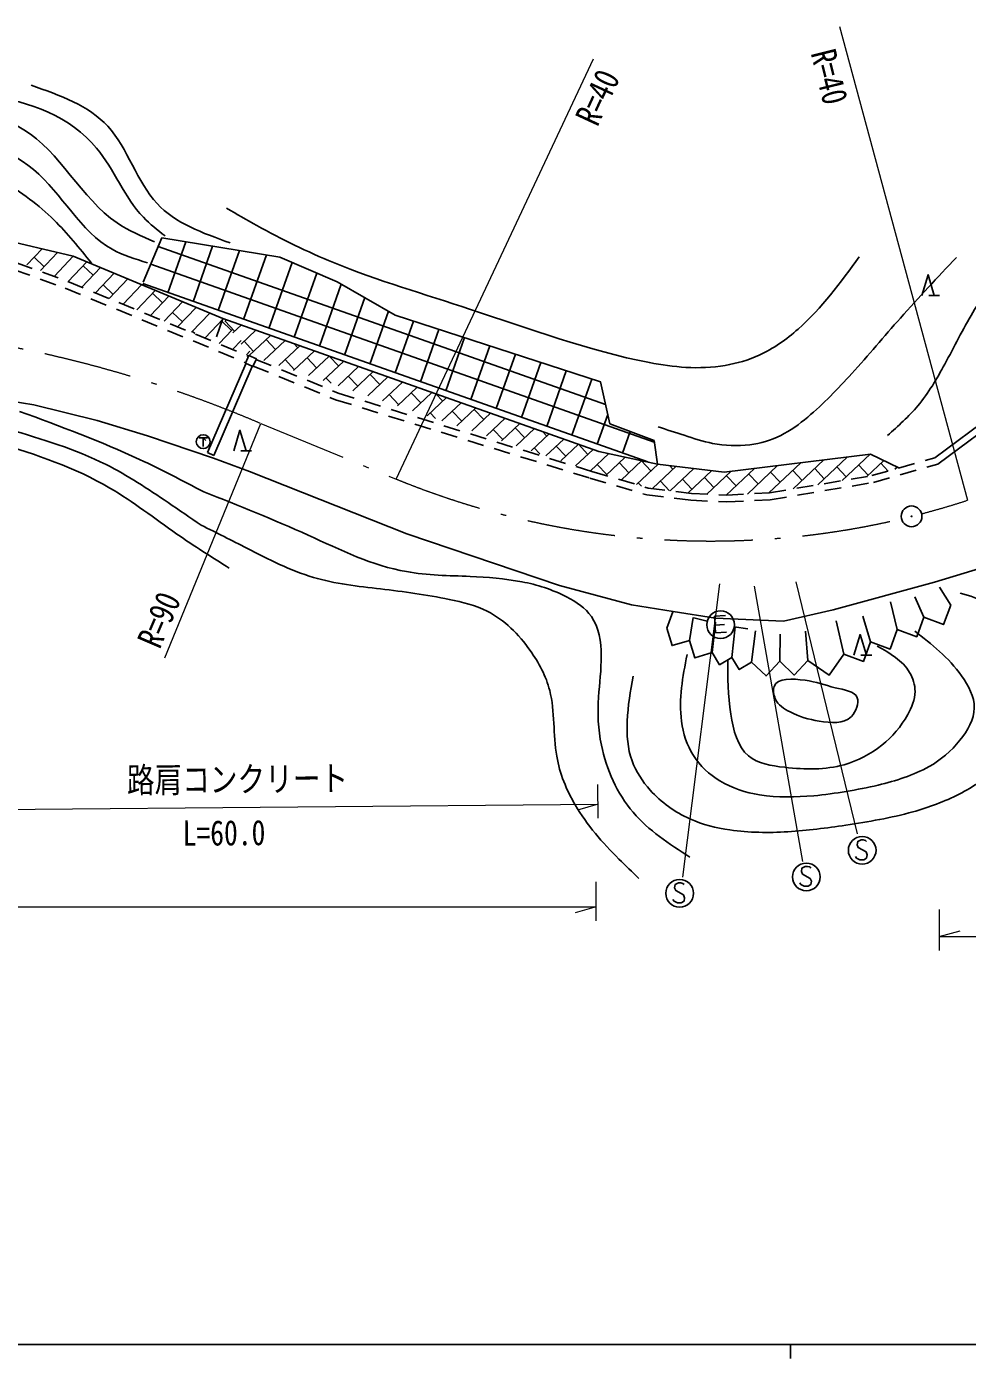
# Model space of a CAD drawing. Units: millimetres, scale not verified. Extents: x 40000 to 680000, y 20000 to 380000.
# Drawn here: x 212736 to 280792, y 204000 to 300373 of the extents above; entities that cross this region are included whole.
import ezdxf
from ezdxf.enums import TextEntityAlignment as Align

# ---------------------------------------------------------------- set-up
doc = ezdxf.new("R2010")
doc.units = ezdxf.units.MM
doc.header["$LTSCALE"] = 1000
doc.linetypes.add('USER2', pattern=[2, 1.2, -0.8])
doc.linetypes.add('USER3', pattern=[10, 6.4, -1.6, 0.4, -1.6])
for name, color, linetype, lineweight in [('M-BGD', 7, 'Continuous', 25), ('M-BGD-EXST', 7, 'Continuous', 25), ('M-BMK', 2, 'USER3', 13), ('M-BMK-SRVR', 3, 'Continuous', 25), ('M-STR-HTXT', 7, 'Continuous', 13), ('M-STR-STR3', 7, 'Continuous', 25), ('M-STR-STRC', 7, 'Continuous', 25), ('M-TTL-BAND', 7, 'Continuous', 25)]:
    doc.layers.add(name, color=color, linetype=linetype, lineweight=lineweight)
doc.styles.add('ＭＳ ゴシック', font='')
doc.styles.get('ＭＳ ゴシック').set_extended_font_data('MS Gothic')

msp = doc.modelspace()

# ---------------------------------------------------------------- linework, layer by layer
at = {"layer": 'M-BGD'}
for p, q in [((278006, 280913), (278786, 280913)), ((228601, 275973), (225821, 269546)), ((229060, 275775), (226280, 269347)), ((202381, 274726), (213262, 273006)), ((225821, 269546), (226280, 269347)), ((228228, 269664), (229008, 269664)), ((279585, 258517), (278778, 259813)), ((275722, 256736), (275239, 258753)), ((277654, 257627), (276988, 259099)), ((259055, 256836), (259475, 258020)), ((260693, 255954), (260963, 257618)), ((261970, 257342), (261002, 257592)), ((271859, 254956), (271292, 257364)), ((273790, 255846), (273224, 257720)), ((262331, 255073), (262569, 257284)), ((262539, 257068), (263218, 257108)), ((263755, 254729), (263993, 256940)), ((263927, 256942), (264916, 256794)), ((265179, 254384), (265474, 256659)), ((267220, 254442), (267259, 256397)), ((269261, 254499), (269076, 256625)), ((273097, 254882), (273877, 254882))]:
    msp.add_line(p, q, dxfattribs=at)
at = {"layer": 'M-BGD', "linetype": 'USER2'}
for p, q in [((229124, 275811), (235088, 273372)), ((229321, 276293), (235285, 273853))]:
    msp.add_line(p, q, dxfattribs=at)
at = {"layer": 'M-BGD'}
for points in [[(344921, 286315), (335145, 280652), (328294, 277270), (317753, 273158), (304387, 268408), (297499, 265957), (278423, 260172), (271094, 258159), (267480, 257339), (262580, 257564)], [(277496, 280913), (277946, 282413), (278396, 280913)], [(278428, 269169), (283506, 272929), (295662, 280160), (297448, 280742)], [(278652, 268712), (283783, 272512), (295870, 279701), (297478, 280226)], [(228856, 268183), (226260, 269142), (221475, 270765), (217850, 271882), (213262, 273006)], [(227718, 269664), (228168, 271164), (228618, 269664)], [(228854, 268168), (240238, 263658), (251277, 259938), (256488, 258536), (259497, 258050), (262580, 257564)], [(259055, 256836), (259434, 255576), (260693, 255954), (261072, 254695), (262331, 255073), (262871, 254189), (263755, 254729), (264295, 253845), (265179, 254384), (266228, 253392), (267220, 254442), (268269, 253450), (269261, 254499), (270788, 253429), (271859, 254956), (273270, 254435), (273790, 255846), (275201, 255325), (275722, 256736), (277133, 256216), (277654, 257627), (279065, 257106), (279585, 258517)], [(263301, 257753), (262502, 257707), (262572, 256509), (263370, 256555)], [(272587, 254882), (273037, 256382), (273487, 254882)]]:
    msp.add_lwpolyline(points, dxfattribs=at)
at = {"layer": 'M-BGD', "linetype": 'USER2'}
for points in [[(209952, 283465), (215530, 281446), (228575, 276055)], [(210129, 283954), (215718, 281931), (228773, 276536)], [(235285, 273853), (253632, 268178), (257710, 266980), (260824, 266597), (263389, 266476), (266478, 266630), (273892, 267880), (278428, 269169)], [(235088, 273372), (253479, 267702), (257608, 266489), (260782, 266098), (263390, 265975), (266532, 266133), (274002, 267392), (278652, 268712)]]:
    msp.add_lwpolyline(points, dxfattribs=at)
at = {"layer": 'M-BGD'}
msp.add_lwpolyline([(228563, 276020), (229109, 275774), (229359, 276329), (228813, 276575)], close=True, dxfattribs=at)
msp.add_circle((262939, 257091), 1000, dxfattribs=at)
for points, knots in [([(213063, 296135), (215150, 295399), (217236, 294663), (218610, 293159), (220056, 291574), (220711, 289137), (222172, 287567), (223492, 286148), (225470, 285437), (227448, 284726)], [0, 0, 0, 0, 1, 1, 1, 2, 2, 2, 3, 3, 3, 3]), ([(204450, 294827), (206283, 295123), (208116, 295418), (209997, 295278), (212915, 295061), (215950, 293795), (217798, 291581), (219091, 290031), (219804, 288017), (221180, 286575), (221654, 286079), (222206, 285651), (222758, 285222)], [0, 0, 0, 0, 1, 1, 1, 2, 2, 2, 3, 3, 3, 4, 4, 4, 4]), ([(189056, 291509), (193525, 292345), (197995, 293182), (202945, 293782), (206334, 294193), (209948, 294494), (212541, 292916), (215108, 291354), (216672, 287951), (219287, 286170), (220118, 285604), (221055, 285202), (221992, 284799)], [0, 0, 0, 0, 1, 1, 1, 2, 2, 2, 3, 3, 3, 4, 4, 4, 4]), ([(189633, 290211), (191978, 290411), (194323, 290611), (196632, 291040), (199638, 291600), (202583, 292548), (205687, 292519), (208373, 292495), (211177, 291738), (213226, 290030), (215319, 288285), (216623, 285546), (218926, 284258), (219704, 283823), (220596, 283554), (221487, 283284)], [0, 0, 0, 0, 1, 1, 1, 2, 2, 2, 3, 3, 3, 4, 4, 4, 5, 5, 5, 5]), ([(191422, 288926), (192773, 289318), (194123, 289710), (195515, 289749), (196593, 289779), (197697, 289597), (198750, 289742), (200226, 289946), (201604, 290793), (203069, 291127), (205686, 291682), (208548, 290619), (210961, 289213), (212358, 288398), (213606, 287469), (214715, 286380), (215689, 285423), (216557, 284343), (217425, 283262)], [0, 0, 0, 0, 1, 1, 1, 2, 2, 2, 3, 3, 3, 4, 4, 4, 5, 5, 5, 6, 6, 6, 6]), ([(227206, 287234), (227927, 286806), (228653, 286388), (229388, 285982), (231188, 284989), (233037, 284078), (234934, 283297), (238156, 281971), (241516, 281023), (244838, 279912), (249133, 278522), (253355, 276920), (257788, 276060), (258663, 275902), (259544, 275773), (260436, 275716), (261383, 275662), (262336, 275700), (263277, 275857), (264124, 276001), (264955, 276243), (265734, 276599), (266762, 277069), (267700, 277737), (268549, 278488), (270263, 280005), (271616, 281862), (272969, 283719)], [0, 0, 0, 0, 1, 1, 1, 2, 2, 2, 3, 3, 3, 4, 4, 4, 5, 5, 5, 6, 6, 6, 7, 7, 7, 8, 8, 8, 9, 9, 9, 9]), ([(275011, 270784), (275782, 271469), (276553, 272154), (277211, 272936), (277977, 273849), (278589, 274893), (279160, 275949), (279839, 277203), (280461, 278473), (281193, 279692), (281527, 280254), (281889, 280801), (282299, 281306), (283151, 282348), (284235, 283177), (285289, 284055), (286105, 284726), (286902, 285418), (287817, 285918), (288704, 286384), (289687, 286669), (290687, 286860), (291471, 287003), (292259, 287081), (293051, 287047), (293810, 287009), (294565, 286876), (295276, 286626), (296195, 286297), (297034, 285781), (297859, 285251), (299330, 284305), (300776, 283377), (302109, 282269), (302884, 281641), (303632, 280994), (304463, 280398), (304950, 280048), (305464, 279715), (306030, 279589), (306391, 279508), (306772, 279511), (307154, 279514)], [0, 0, 0, 0, 1, 1, 1, 2, 2, 2, 3, 3, 3, 4, 4, 4, 5, 5, 5, 6, 6, 6, 7, 7, 7, 8, 8, 8, 9, 9, 9, 10, 10, 10, 11, 11, 11, 12, 12, 12, 13, 13, 13, 14, 14, 14, 14]), ([(280005, 283676), (278638, 282227), (277270, 280777), (275948, 279284), (274768, 277952), (273625, 276584), (272432, 275268), (271430, 274161), (270392, 273091), (269241, 272114), (268634, 271607), (267996, 271134), (267287, 270782), (266588, 270439), (265823, 270221), (265045, 270120), (264151, 270007), (263243, 270045), (262365, 270217), (261666, 270354), (260986, 270576), (260307, 270797), (259678, 271003), (259049, 271208), (258421, 271412)], [0, 0, 0, 0, 1, 1, 1, 2, 2, 2, 3, 3, 3, 4, 4, 4, 5, 5, 5, 6, 6, 6, 7, 7, 7, 8, 8, 8, 8]), ([(203592, 272127), (205923, 271533), (208253, 270939), (210577, 270257), (213410, 269426), (216234, 268464), (218759, 266983), (220445, 265994), (221997, 264775), (223608, 263653), (224848, 262790), (226123, 261986), (227398, 261181)], [0, 0, 0, 0, 1, 1, 1, 2, 2, 2, 3, 3, 3, 4, 4, 4, 4]), ([(212226, 272529), (215157, 271449), (218088, 270369), (220912, 269052), (222485, 268319), (224024, 267512), (225563, 266706)], [0, 0, 0, 0, 1, 1, 1, 2, 2, 2, 2]), ([(211435, 271241), (213845, 270520), (216255, 269799), (218479, 268683), (220042, 267900), (221513, 266921), (222968, 265934), (223772, 265388), (224571, 264840), (225370, 264293)], [0, 0, 0, 0, 1, 1, 1, 2, 2, 2, 3, 3, 3, 3]), ([(260705, 240276), (259220, 241237), (257736, 242199), (256611, 243516), (255451, 244875), (254674, 246612), (254314, 248387), (254082, 249532), (254023, 250692), (254112, 251854), (254177, 252853), (254315, 253822), (254304, 254856), (254299, 255854), (254138, 256898), (253590, 257683), (253164, 258295), (252493, 258744), (251799, 259104), (250756, 259646), (249674, 259987), (248562, 260198), (247314, 260424), (246072, 260529), (244816, 260590), (243268, 260645), (241717, 260662), (240219, 260933), (237750, 261356), (235434, 262507), (233108, 263571), (230604, 264693), (228085, 265712), (225563, 266706)], [0, 0, 0, 0, 1, 1, 1, 2, 2, 2, 3, 3, 3, 4, 4, 4, 5, 5, 5, 6, 6, 6, 7, 7, 7, 8, 8, 8, 9, 9, 9, 10, 10, 10, 11, 11, 11, 11]), ([(225370, 264293), (226473, 263752), (227571, 263195), (228671, 262632), (230237, 261822), (231810, 261004), (233481, 260519), (235047, 260051), (236700, 259867), (238346, 259689), (240011, 259487), (241648, 259258), (243312, 258923), (244257, 258733), (245199, 258495), (246057, 258068), (247302, 257441), (248343, 256400), (249158, 255229), (249794, 254334), (250314, 253371), (250576, 252343), (250963, 250792), (250811, 249148), (251087, 247568), (251298, 246325), (251788, 245137), (252426, 244049), (253279, 242595), (254396, 241320), (255583, 240131), (256059, 239655), (256545, 239193), (257032, 238731)], [0, 0, 0, 0, 1, 1, 1, 2, 2, 2, 3, 3, 3, 4, 4, 4, 5, 5, 5, 6, 6, 6, 7, 7, 7, 8, 8, 8, 9, 9, 9, 10, 10, 10, 11, 11, 11, 11]), ([(280272, 259369), (280957, 259178), (281641, 258987), (282220, 258639), (283417, 257918), (284164, 256524), (284795, 255195), (285198, 254348), (285555, 253527), (285757, 252626), (285896, 251966), (285960, 251281), (285842, 250631), (285661, 249673), (285086, 248800), (284430, 248050), (283995, 247560), (283530, 247128), (283038, 246719), (282150, 246002), (281214, 245358), (280211, 244836), (279137, 244292), (278004, 243877), (276848, 243547), (275254, 243108), (273631, 242832), (271999, 242577), (270603, 242381), (269212, 242204), (267801, 242106), (266405, 242030), (265005, 242043), (263607, 242237), (262617, 242385), (261642, 242633), (260717, 243038), (259636, 243523), (258653, 244231), (257846, 245121), (257285, 245747), (256816, 246456), (256536, 247232), (256207, 248140), (256137, 249140), (256181, 250117), (256230, 251217), (256423, 252289), (256617, 253361)], [0, 0, 0, 0, 1, 1, 1, 2, 2, 2, 3, 3, 3, 4, 4, 4, 5, 5, 5, 6, 6, 6, 7, 7, 7, 8, 8, 8, 9, 9, 9, 10, 10, 10, 11, 11, 11, 12, 12, 12, 13, 13, 13, 14, 14, 14, 15, 15, 15, 16, 16, 16, 16]), ([(276986, 256633), (278209, 255677), (279431, 254721), (280377, 253393), (280882, 252685), (281308, 251871), (281294, 251064), (281280, 250243), (280811, 249430), (280257, 248738), (279613, 247935), (278863, 247309), (278022, 246823), (276868, 246181), (275618, 245802), (274350, 245484), (272795, 245129), (271259, 244874), (269677, 244713), (268373, 244609), (267069, 244570), (265764, 244774), (264761, 244945), (263779, 245265), (262893, 245794), (262130, 246257), (261451, 246873), (260974, 247620), (260502, 248361), (260229, 249230), (260111, 250101), (259894, 251710), (260206, 253323), (260518, 254937)], [0, 0, 0, 0, 1, 1, 1, 2, 2, 2, 3, 3, 3, 4, 4, 4, 5, 5, 5, 6, 6, 6, 7, 7, 7, 8, 8, 8, 9, 9, 9, 10, 10, 10, 11, 11, 11, 11]), ([(263452, 254579), (263461, 253290), (263471, 252000), (263683, 250609), (263857, 249465), (264167, 248253), (264951, 247597), (265612, 247044), (266608, 246885), (267577, 246773), (269094, 246603), (270504, 246583), (271885, 246963), (272871, 247258), (273794, 247733), (274615, 248371), (275368, 248979), (275989, 249717), (276478, 250589), (276767, 251115), (277002, 251677), (277006, 252260), (277009, 252738), (276857, 253231), (276613, 253643), (276102, 254507), (275189, 255023), (274276, 255539)], [0, 0, 0, 0, 1, 1, 1, 2, 2, 2, 3, 3, 3, 4, 4, 4, 5, 5, 5, 6, 6, 6, 7, 7, 7, 8, 8, 8, 9, 9, 9, 9]), ([(270078, 250121), (269285, 250242), (268649, 250427), (267969, 250780), (267530, 251009), (267105, 251277), (266898, 251733), (266767, 252020), (266718, 252377), (266807, 252626), (267037, 253263), (268161, 253188), (269047, 253069), (269893, 252947), (270420, 252733), (271226, 252531), (271880, 252373), (272648, 252274), (272831, 251804), (272980, 251423), (272754, 250812), (272402, 250452), (271830, 249864), (270915, 249984), (270078, 250121)], [0, 0, 0, 0, 1, 1, 1, 2, 2, 2, 3, 3, 3, 4, 4, 4, 5, 5, 5, 6, 6, 6, 7, 7, 7, 8, 8, 8, 8])]:
    msp.add_open_spline(points, degree=3, knots=knots, dxfattribs=at)
at = {"layer": 'M-BGD-EXST'}
for p, q in [((225212, 270617), (225812, 270617)), ((225512, 270617), (225512, 269977)), ((225512, 270617), (225692, 270417))]:
    msp.add_line(p, q, dxfattribs=at)
msp.add_circle((225512, 270337), 500, dxfattribs=at)
at = {"layer": 'M-BMK'}
msp.add_line((229688, 271643), (239463, 267635), dxfattribs=at)
for centre, radius, start, end in [((194322, 188883), 90000, 66.90021, 99.15909), ((262227, 323149), 60000, 247.70415, 283.2971), ((262227, 323149), 60000, 284.72951, 288.02402)]:
    msp.add_arc(centre, radius, start, end, dxfattribs=at)
at = {"layer": 'M-BMK-SRVR'}
for radius in [750, 30]:
    msp.add_circle((276756, 264935), radius, dxfattribs=at)
at = {"layer": 'M-STR-HTXT'}
for p, q in [((271541, 300373), (280792, 266094)), ((239463, 267635), (253734, 298046)), ((222743, 254705), (229688, 271643)), ((262865, 260043), (260193, 238834)), ((268897, 239960), (265402, 259878)), ((272843, 241948), (268410, 260201)), ((254088, 243097), (254067, 245520)), ((199097, 243618), (254079, 244097)), ((254079, 244097), (252583, 243664)), ((253929, 235664), (253929, 238495)), ((142020, 236664), (253929, 236664)), ((253929, 236664), (252429, 236244)), ((278760, 236477), (278760, 233526)), ((278760, 234526), (280260, 234946)), ((278760, 234526), (303630, 234526))]:
    msp.add_line(p, q, dxfattribs=at)
at = {"layer": 'M-STR-STR3'}
for p, q in [((222263, 284473), (254617, 273035)), ((224248, 284806), (222946, 281113)), ((226191, 284488), (224774, 280468)), ((212751, 283132), (213848, 284287)), ((213999, 282994), (213274, 283683)), ((213747, 282729), (214975, 284021)), ((214744, 282325), (216102, 283755)), ((215740, 281922), (217091, 283344)), ((228134, 284171), (226602, 279824)), ((230077, 283854), (228429, 279180)), ((216732, 281515), (218079, 282933)), ((217552, 282378), (216827, 283067)), ((217724, 281107), (219068, 282522)), ((221714, 283173), (258141, 270295)), ((231941, 283311), (230257, 278535)), ((233724, 282543), (232085, 277891)), ((219002, 281000), (218277, 281689)), ((218716, 280700), (220057, 282111)), ((219709, 280292), (221045, 281699)), ((257672, 268870), (221134, 281787)), ((235495, 281737), (233912, 277247)), ((220701, 279885), (222034, 281288)), ((221693, 279477), (223023, 280877)), ((222555, 280384), (221830, 281073)), ((222685, 279070), (224011, 280466)), ((237207, 280764), (235740, 276602)), ((219777, 280264), (219727, 280312)), ((224005, 279007), (223280, 279695)), ((223678, 278662), (225000, 280055)), ((224670, 278255), (225989, 279644)), ((238919, 279791), (237568, 275958)), ((225662, 277848), (226964, 279219)), ((226940, 279248), (226461, 277934)), ((227557, 278391), (226832, 279079)), ((227084, 279043), (227203, 279155)), ((227785, 278329), (227099, 279058)), ((227664, 278215), (228264, 278780)), ((240718, 279066), (239395, 275314)), ((224892, 278164), (224730, 278318)), ((226654, 277440), (227607, 278443)), ((227647, 277033), (228250, 277668)), ((228244, 277388), (229324, 278405)), ((229155, 276873), (228470, 277601)), ((228832, 276569), (230385, 278030)), ((229906, 276206), (231446, 277655)), ((230751, 277001), (230066, 277729)), ((242561, 278466), (241223, 274669)), ((244405, 277866), (243051, 274025)), ((228639, 276625), (228893, 276893)), ((230979, 275843), (232507, 277280)), ((232052, 275479), (233567, 276905)), ((232347, 277130), (232054, 277440)), ((246248, 277265), (244878, 273381)), ((248091, 276665), (246706, 272736)), ((232122, 275545), (231436, 276273)), ((233717, 275673), (233032, 276401)), ((233126, 275116), (234628, 276530)), ((234199, 274753), (235689, 276155)), ((235313, 275801), (234628, 276530)), ((235272, 274390), (236750, 275780)), ((249934, 276065), (248534, 272092)), ((234762, 274563), (234403, 274945)), ((236684, 274345), (235998, 275073)), ((236346, 274027), (237810, 275405)), ((237419, 273664), (238871, 275030)), ((238279, 274473), (237594, 275202)), ((239875, 274602), (239770, 274712)), ((251777, 275464), (250361, 271448)), ((253620, 274864), (252189, 270803)), ((238492, 273301), (239932, 274655)), ((239650, 273017), (238964, 273745)), ((239565, 272937), (240993, 274280)), ((241245, 273145), (240560, 273873)), ((240639, 272574), (242053, 273906)), ((242841, 273274), (242342, 273803)), ((241712, 272211), (243114, 273531)), ((242785, 271848), (244175, 273156)), ((243859, 271485), (245236, 272781)), ((242317, 272007), (241931, 272417)), ((244212, 271817), (243526, 272545)), ((244932, 271122), (246296, 272406)), ((245807, 271945), (245122, 272674)), ((246005, 270759), (247357, 272031)), ((254777, 272315), (254017, 270159)), ((247178, 270489), (246493, 271217)), ((247079, 270396), (248418, 271656)), ((248773, 270617), (248088, 271346)), ((248152, 270032), (249479, 271281)), ((249225, 269669), (250539, 270906)), ((250369, 270746), (250059, 271076)), ((256395, 271076), (255844, 269515)), ((249871, 269451), (249459, 269889)), ((250299, 269306), (251600, 270531)), ((251740, 269289), (251054, 270018)), ((251372, 268943), (252661, 270156)), ((253335, 269418), (252650, 270146)), ((252445, 268580), (253722, 269781)), ((253518, 268217), (254858, 269478)), ((254626, 267886), (256045, 269221)), ((255738, 267560), (257232, 268965)), ((257897, 268218), (257212, 268946)), ((268191, 266919), (270420, 269017)), ((269968, 267219), (272096, 269221)), ((271746, 267518), (273772, 269425)), ((273523, 267818), (274743, 268965)), ((273791, 269427), (275840, 268434)), ((254706, 267961), (254021, 268689)), ((256302, 268090), (255616, 268818)), ((256850, 267233), (258423, 268713)), ((258003, 266944), (259717, 268558)), ((259493, 268346), (259240, 268615)), ((259293, 266785), (261012, 268403)), ((260584, 266627), (262306, 268247)), ((261955, 266543), (263716, 268201)), ((263344, 266478), (265392, 268405)), ((264880, 266550), (267068, 268609)), ((265650, 267275), (264965, 268003)), ((266422, 266628), (268744, 268813)), ((267246, 267403), (266561, 268132)), ((268842, 267532), (268156, 268260)), ((270437, 267660), (269752, 268388)), ((272033, 267789), (271348, 268517)), ((273628, 267917), (272943, 268645)), ((275066, 268214), (274539, 268774)), ((275549, 268351), (275706, 268499)), ((257206, 267128), (256987, 267361)), ((259239, 266792), (258583, 267490)), ((260863, 266890), (260178, 267618)), ((262459, 267018), (261774, 267746)), ((264055, 267147), (263369, 267875))]:
    msp.add_line(p, q, dxfattribs=at)
for points in [[(210556, 285063), (216102, 283755), (226940, 279248)], [(221165, 281873), (222522, 285088), (231051, 283695), (235190, 281911), (239407, 279493), (254257, 274657), (254928, 271636)], [(226940, 279248), (254143, 269632), (258375, 268718), (263209, 268139), (273791, 269427)], [(254928, 271636), (258123, 270416), (258375, 268718)]]:
    msp.add_lwpolyline(points, dxfattribs=at)
at = {"layer": 'M-STR-STRC'}
for points in [[(273504, 241408), (273424, 241488), (273264, 241528), (273104, 241528), (272864, 241408), (272824, 241168), (272904, 240968), (273464, 240648), (273544, 240448), (273504, 240208), (273304, 240088), (273024, 240088), (272784, 240208), (272704, 240328)], [(269466, 239482), (269386, 239562), (269226, 239602), (269066, 239602), (268826, 239482), (268786, 239242), (268866, 239042), (269426, 238722), (269506, 238522), (269466, 238282), (269266, 238162), (268986, 238162), (268746, 238282), (268666, 238402)], [(260295, 238293), (260215, 238373), (260055, 238413), (259895, 238413), (259655, 238293), (259615, 238053), (259695, 237853), (260255, 237533), (260335, 237333), (260295, 237093), (260095, 236973), (259815, 236973), (259575, 237093), (259495, 237213)]]:
    msp.add_lwpolyline(points, dxfattribs=at)
for centre in [(273184, 240768), (269146, 238842), (259975, 237653)]:
    msp.add_circle(centre, 1000, dxfattribs=at)
at = {"layer": 'M-TTL-BAND'}
for p, q in [((40000, 205000), (579000, 205000)), ((268000, 205000), (268000, 204000))]:
    msp.add_line(p, q, dxfattribs=at)

# ---------------------------------------------------------------- texts
at = {"layer": 'M-STR-HTXT', "style": 'ＭＳ ゴシック', "width": 0.8}
for s, rotation, p in [('R=40', 284, (268916, 298328)), ('R=40', 65.2, (254527, 292833)), ('R=90', 66.8, (222872, 255042)), ('路肩コンクリート', 0.5, (220000, 244375)), ('L=60.0', 0.5, (224034, 240540))]:
    msp.add_text(s, height=1833, rotation=rotation, dxfattribs=at).set_placement(p, align=Align.BOTTOM_LEFT)

doc.saveas('drawing.dxf')
